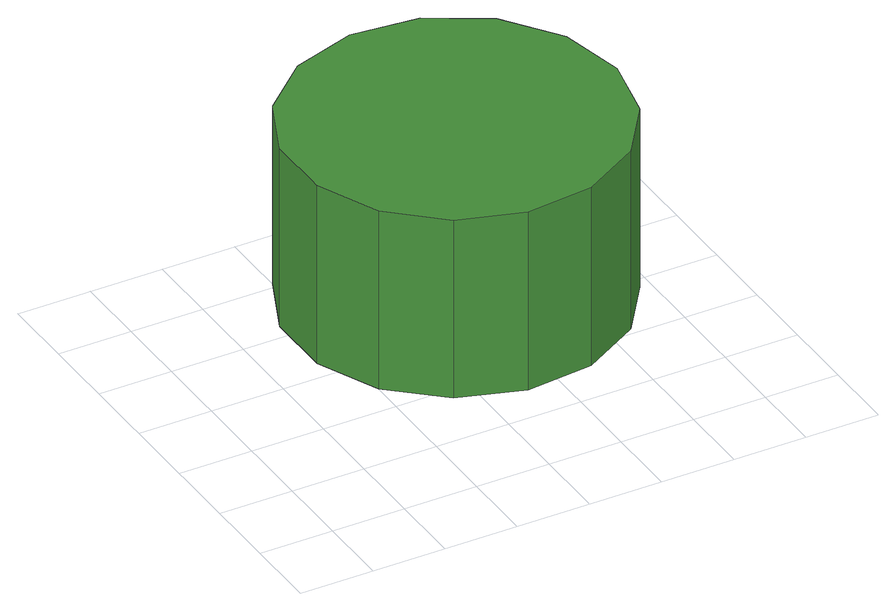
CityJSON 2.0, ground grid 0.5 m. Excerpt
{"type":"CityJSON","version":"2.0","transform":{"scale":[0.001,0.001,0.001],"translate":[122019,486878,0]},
"CityObjects":{
"tree1":{"type":"SolitaryVegetationObject","attributes":{"function":"something"},"geometry":[{"type":"MultiSurface","lod":"1","boundaries":[[[0,1,2,3,4,5,6,7,8,9,10,11,12,13,14]],[[15,16,17,18,19,20,21,22,23,24,25,26,27,28,29]],[[0,29,28,1]],[[1,28,27,2]],[[2,27,26,3]],[[3,26,25,4]],[[4,25,24,5]],[[5,24,23,6]],[[6,23,22,7]],[[7,22,21,8]],[[8,21,20,9]],[[9,20,19,10]],[[10,19,18,11]],[[11,18,17,12]],[[12,17,16,13]],[[13,16,15,14]],[[14,15,29,0]]]}]}
},
"vertices":[
[3021,1879,2210],[2924,2333,2210],[2652,2708,2210],[2250,2941,2210],[1788,2989,2210],[1347,2846,2210],[1002,2535,2210],[813,2111,2210],[813,1647,2210],[1002,1223,2210],[1347,912,2210],[1788,769,2210],[2250,818,2210],[2652,1050,2210],[2924,1425,2210],[2924,1425,920],[2652,1050,920],[2250,818,920],[1788,769,920],[1347,912,920],[1002,1223,920],[813,1647,920],[813,2111,920],[1002,2535,920],[1347,2846,920],[1788,2989,920],[2250,2941,920],[2652,2708,920],[2924,2333,920],[3021,1879,920]
]}
